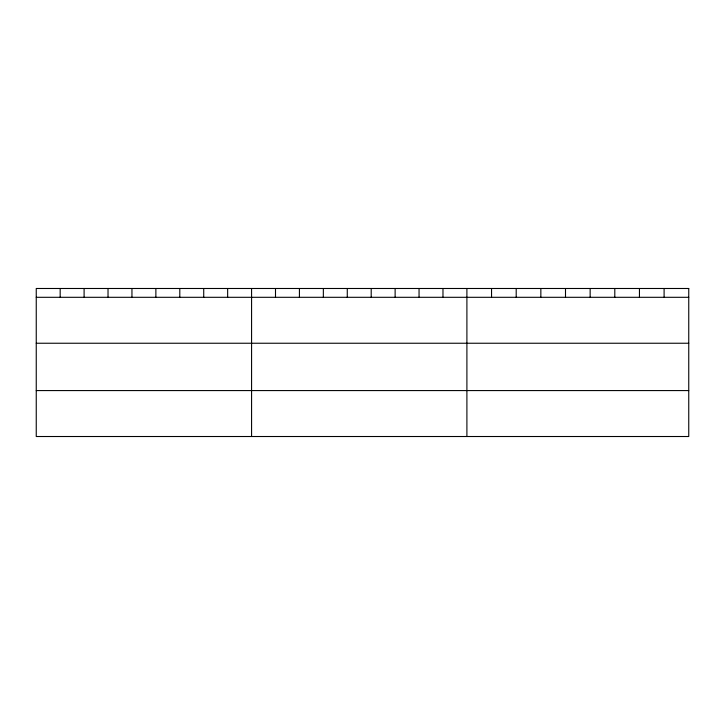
<?xml version="1.0" encoding="UTF-8"?>
<svg xmlns="http://www.w3.org/2000/svg" width="725" height="725" viewBox="0 0 725 725"><rect width="100%" height="100%" fill="white"/><g stroke="black" fill="none" stroke-linecap="round" stroke-linejoin="round"><path stroke-width="1.09" d="M36.25 297.304L688.75 297.304M36.25 343.242L688.75 343.242M36.25 390.576L688.75 390.576M664.1 288.487L664.1 297.304M639.45 288.487L639.45 297.304M614.8 288.487L614.8 297.304M590.15 288.487L590.15 297.304M565.5 288.487L565.5 297.304M540.85 288.487L540.85 297.304M516.2 288.487L516.2 297.304M491.55 288.487L491.55 297.304M466.9 288.487L466.9 436.513M442.975 288.487L442.975 297.304M419.05 288.487L419.05 297.304M395.125 288.487L395.125 297.304M371.2 288.487L371.2 297.304M347.275 288.487L347.275 297.304M323.35 288.487L323.35 297.304M299.425 288.487L299.425 297.304M275.5 288.487L275.5 297.304M251.575 288.487L251.575 436.513M227.65 288.487L227.65 297.304M203.725 288.487L203.725 297.304M179.8 288.487L179.8 297.304M155.875 288.487L155.875 297.304M131.95 288.487L131.95 297.304M108.025 288.487L108.025 297.304M84.1 288.487L84.1 297.304M60.175 288.487L60.175 297.304M688.75 288.487L36.25 288.487L36.25 436.513L688.75 436.513L688.75 288.487"/></g></svg>
